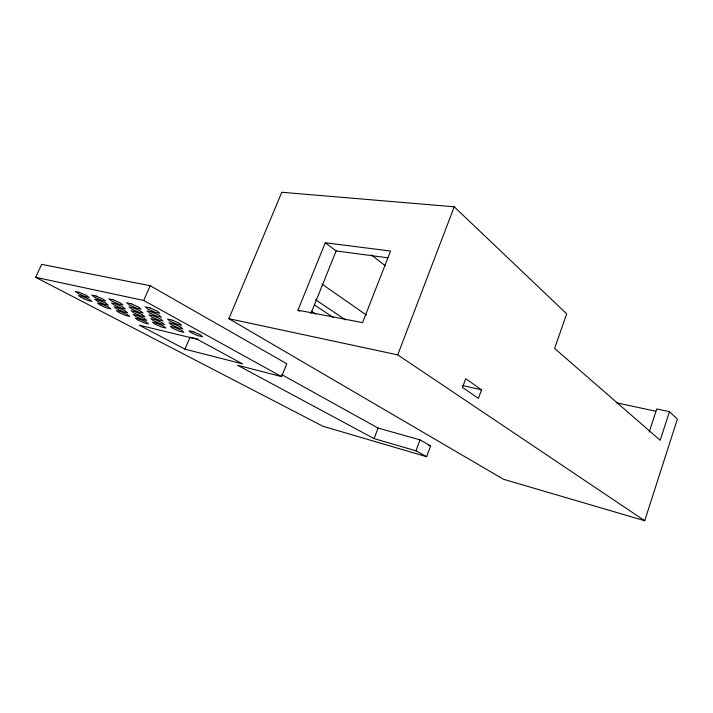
<?xml version="1.0" encoding="UTF-8"?>
<svg xmlns="http://www.w3.org/2000/svg" width="713" height="713" viewBox="0 0 713 713"><rect width="100%" height="100%" fill="white"/><g stroke="black" fill="none" stroke-linecap="round" stroke-linejoin="round"><path stroke-width="1.07" d="M669.471 411.668L660.211 440.286L554.598 348.399L566.71 313.863L454.234 206.797L281.804 192.269L228.891 318.702L503.53 479.288L644.712 520.731L677.35 419.164L669.471 411.668L656.726 408.95L649.187 432.051M481.525 389.833L478.432 398.389L462.514 387.435L465.714 378.683L481.525 389.833L462.22 385.439M426.615 456.703L415.955 450.821L374.067 438.62L237.616 365.27L281.617 376.624L286.804 363.764L150.167 285.717L41.63 264.354L35.65 277.312L322.873 426.249L426.615 456.703L430.599 445.901L420.019 439.859L378.077 428.067L281.653 374.575M415.955 450.821L420.019 439.859M644.712 520.731L397.729 354.869L454.234 206.797M374.067 438.62L378.077 428.067M310.993 313.426L336.135 250.931L325.28 242.768L297.963 310.182L299.71 311.314M184.961 349.165L242.554 363.88L197.02 339.192L139.293 325.208L184.961 349.165L189.997 337.302L198.553 339.37M35.65 277.312L143.714 300.467L150.167 285.717M325.28 242.768L390.564 251.038L362.56 322.624L297.963 310.182M336.135 250.931L387.899 257.803M228.891 318.702L397.729 354.869M616.647 402.827L655.844 411.249M428.451 445.295L430.599 445.901M143.714 300.467L281.617 376.624M311.162 311.126L315.779 314.139M314.175 304.745L333.461 317.552M315.387 299.62L345.564 319.887M321.875 284.024L366.509 315.11M371.339 254.88L385.341 265.824M79.339 292.312L75.284 291.421L78.154 293.533L85.016 296.528L89.08 297.437L86.273 295.342L79.339 292.312M95.961 295.984L91.745 295.057L94.553 297.187L101.504 300.226L105.729 301.171L102.993 299.068L95.961 295.984M113.233 299.799L108.848 298.836L111.593 300.975L118.643 304.068L123.028 305.048L120.363 302.927L113.233 299.799M131.21 303.765L126.647 302.758L129.311 304.923L136.45 308.061L141.022 309.086L138.438 306.946L131.21 303.765M149.926 307.9L145.176 306.848L147.751 309.023L154.988 312.214L159.739 313.283L157.252 311.135L149.926 307.9M82.476 296.403L78.483 295.512L81.282 297.553L87.993 300.476L91.995 301.385L89.268 299.362L82.476 296.403M98.813 300.075L94.669 299.148L97.405 301.207L104.214 304.175L108.358 305.119L105.702 303.078L98.813 300.075M115.791 303.89L111.486 302.927L114.151 304.995L121.05 308.007L125.354 308.996L122.761 306.946L115.791 303.89M133.429 307.856L128.955 306.848L131.548 308.934L138.536 312L143.01 313.016L140.506 310.957L133.429 307.856M151.789 311.982L147.128 310.93L149.632 313.025L156.717 316.144L161.379 317.205L158.954 315.137L151.789 311.982M101.558 304.005L97.485 303.07L100.15 305.066L106.807 307.963L110.889 308.907L108.296 306.938L101.558 304.005M118.242 307.811L114.009 306.848L116.602 308.854L123.358 311.795L127.591 312.775L125.069 310.797L118.242 307.811M135.559 311.768L131.174 310.77L133.688 312.784L140.532 315.779L144.926 316.795L142.484 314.807L135.559 311.768M153.571 315.886L148.999 314.843L151.441 316.866L158.375 319.905L162.938 320.966L160.577 318.969L153.571 315.886M172.296 320.164L167.546 319.076L169.899 321.108L176.922 324.201L181.672 325.306L179.4 323.301L172.296 320.164M120.595 311.581L116.433 310.618L118.964 312.552L125.577 315.431L129.73 316.412L127.279 314.495L120.595 311.581M137.609 315.529L133.295 314.531L135.746 316.474L142.448 319.397L146.762 320.413L144.382 318.488L137.609 315.529M155.282 319.629L150.799 318.595L153.179 320.547L159.962 323.515L164.445 324.567L162.136 322.641L155.282 319.629M173.651 323.889L168.99 322.811L171.28 324.772L178.152 327.793L182.813 328.889L180.594 326.946L173.651 323.889M139.57 319.139L135.336 318.141L137.725 320.021L144.284 322.882L148.527 323.889L146.201 322.035L139.57 319.139M156.922 323.221L152.52 322.187L154.837 324.076L161.486 326.982L165.879 328.033L163.633 326.162L156.922 323.221M174.943 327.463L170.371 326.394L172.608 328.283L179.328 331.233L183.901 332.32L181.744 330.449L174.943 327.463M193.669 331.875L188.918 330.761L191.057 332.659L197.875 335.654L202.626 336.786L200.558 334.914L193.669 331.875"/></g></svg>
